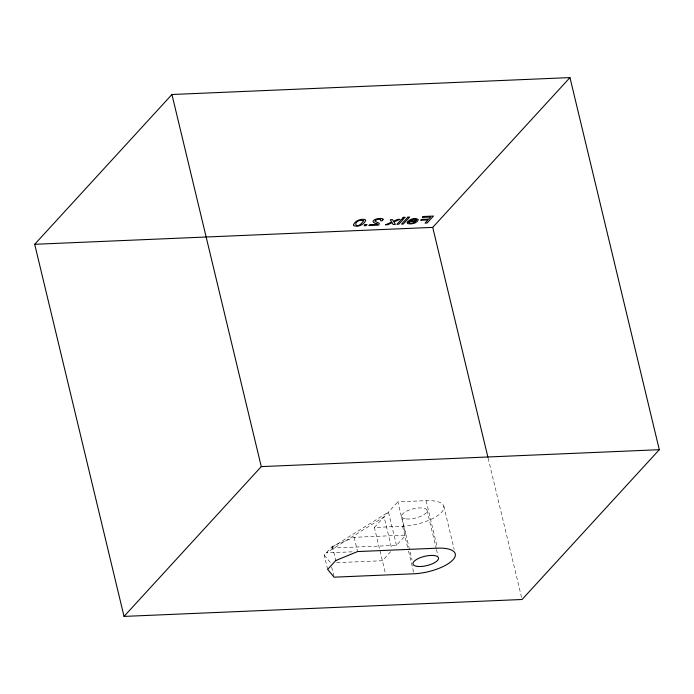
<?xml version="1.0" encoding="UTF-8"?>
<svg xmlns="http://www.w3.org/2000/svg" width="694" height="694" viewBox="0 0 694 694"><rect width="100%" height="100%" fill="white"/><g stroke="black" fill="none" stroke-linecap="round" stroke-linejoin="round"><path stroke-width="0.52" stroke-dasharray="3.47 2.6" d="M327.663 569.392L324.237 555.139L332.348 546.291L354.131 537.312L405.843 535.109L397.853 501.849L426.064 500.652A30.371 11.035 -13.5 0 1 441.549 512.302A30.371 11.035 -13.5 0 1 402.598 526.26L374.387 527.466L385.309 572.94M374.387 527.466L397.853 501.849M390.696 551.643L382.377 560.726L336.052 562.687M396.474 545.337L388.484 512.077L330.656 548.13L396.474 545.337L405.843 535.109M352.162 551.825L326.267 552.927L384.094 516.865L391.832 549.093M324.237 555.139L330.665 562.921M488.151 458.24L521.558 597.387M443.77 506.056L454.18 549.44M426.064 500.652L436.968 546.1M427.036 510.264L436.214 548.477M436.465 549.509L437.949 555.712M401.618 516.657L412.036 560.041M402.598 526.26L408.298 550.021M408.549 551.053L414.006 573.782M354.131 537.312L357.549 551.565M332.348 546.291L335.766 560.544M331.645 566.989L333.84 576.159M406.398 518.93A13.108 4.763 -13.5 0 0 426.992 511.547A13.108 4.763 -13.5 0 0 409.599 509.899A13.108 4.763 -13.5 0 0 406.398 518.93"/><path stroke-width="1.04" d="M34.7 244.297L171.939 94.505L569.965 77.589L659.3 449.703L522.062 599.495L124.035 616.411L34.7 244.297L432.726 227.38L569.965 77.589M124.035 616.411L261.274 466.62L659.3 449.703M432.726 227.38L487.899 457.19M171.939 94.505L261.274 466.62M408.983 222.28C410.119 224.379 414.179 222.705 415.585 221.351L407.664 221.69C410.137 219.078 415.324 217.222 418.343 219.547C417.068 223.546 411.091 224.552 407.465 223.485L407.196 222.358L408.983 222.28M363.691 220.623C354.998 233.054 351.58 218.523 363.691 220.623M353.506 224.63L353.662 225.637C357.965 227.38 363.777 224.813 365.695 220.605L365.087 219.512C360.759 218.532 355.528 220.553 353.506 224.63M383.062 219.304L382.437 220.727L380.59 220.805C382.073 217.994 375.445 219.295 374.899 221.16L379.271 223.303L378.768 225.099L368.844 225.515L369.581 224.709L377.475 224.379L377.467 223.91C366.753 221.62 378.36 216.97 382.758 218.905L383.062 219.304M416.452 220.085L416.157 220.675L410.154 220.926C411.681 219.686 415.012 218.28 416.452 220.085M364.983 224.683L364.038 225.724L366.146 225.628L367.091 224.596L364.983 224.683M401.548 219.261L396.907 224.327L398.755 224.249L403.396 219.183L401.548 219.261M403.301 217.352L402.416 218.315L404.264 218.237L405.149 217.274L403.301 217.352M407.872 217.153L401.479 224.127L403.301 224.049L409.694 217.075L407.872 217.153M423.149 216.502L422.368 217.361L430.644 217.005L428.701 219.122L421.423 219.434L420.659 220.267L427.938 219.955L425.032 223.13L427.044 223.043L433.438 216.068L423.149 216.502M335.766 560.544L327.663 569.392L334.083 577.174L414.006 573.782A30.371 11.035 -13.5 0 0 452.956 559.815A30.371 11.035 -13.5 0 0 437.472 548.165L357.549 551.565L335.766 560.544M397.497 219.408L393.377 221.308L392.5 219.625L390.271 219.738L391.668 222.045L385.474 224.813L387.79 224.709L392.223 222.687L393.082 224.492L395.38 224.388L393.966 221.941L399.848 219.313L397.497 219.408M417.805 566.443A13.108 4.763 -13.5 0 0 438.4 559.06A13.108 4.763 -13.5 0 0 421.006 557.412A13.108 4.763 -13.5 0 0 417.805 566.443"/></g></svg>
